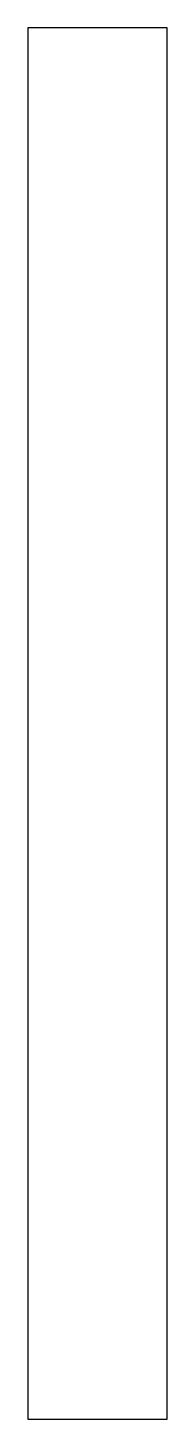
# Model space of a CAD drawing. Extents: x -470.25 to -469.75, y -475.5 to -470.5.
import ezdxf

# ---------------------------------------------------------------- set-up
doc = ezdxf.new("R2010")
doc.units = 0
doc.layers.add('MAGNET', color=11, linetype='CONTINUOUS')

msp = doc.modelspace()

# ---------------------------------------------------------------- linework, layer by layer
at = {"layer": 'MAGNET'}
msp.add_lwpolyline([(-469.75, -470.5), (-470.25, -470.5), (-470.25, -475.5), (-469.75, -475.5)], close=True, dxfattribs=at)

doc.saveas('drawing.dxf')
